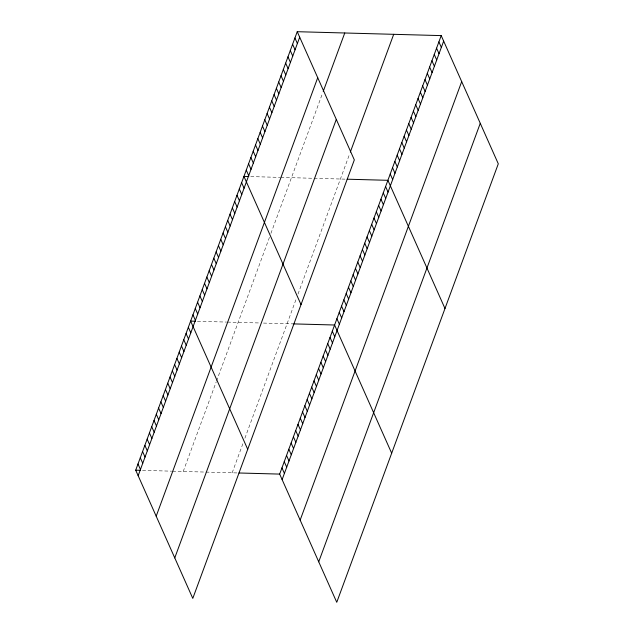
<?xml version="1.0" encoding="UTF-8"?>
<svg xmlns="http://www.w3.org/2000/svg" width="634" height="634" viewBox="0 0 634 634"><rect width="100%" height="100%" fill="white"/><g stroke="black" fill="none" stroke-linecap="round" stroke-linejoin="round"><path stroke-width="0.48" stroke-dasharray="3.17 2.38" d="M183.218 471.474L216.234 381.85M216.566 380.963L269.593 237.005M270.916 233.415L322.571 93.206M232.171 472.805L243.282 442.635M244.914 438.197L296.355 298.551M298.012 294.057L349.667 153.856M250.723 176.585L279.808 177.377M280.783 177.401L347.178 179.2M197.42 321.287L226.504 322.072M227.471 322.104L259.116 322.96M263.49 323.078L293.875 323.903M142.499 470.373L171.584 471.165M172.551 471.189L204.196 472.045M205.947 472.092L238.955 472.988"/><path stroke-width="0.95" d="M297.243 31.7L354.327 159.903L192.791 598.393L135.708 470.19L297.243 31.7L441.209 35.607L498.292 163.81L336.757 602.3L279.673 474.097L441.209 35.607M138.164 475.706L299.7 37.216M156.194 516.195L317.721 77.705M323.229 91.407L344.753 32.992M174.762 557.904L336.297 119.422M350.325 152.057L393.698 34.315M282.13 479.605L443.665 41.123M300.159 520.094L461.695 81.612M318.728 561.811L480.263 123.321M248.782 176.529L243.939 176.403L301.015 304.605M347.178 179.2L387.905 180.31L444.981 308.512M195.478 321.232L190.628 321.105L247.712 449.308M293.875 323.903L334.594 325.004L391.677 453.215M135.708 470.19L140.558 470.317M238.955 472.988L279.673 474.097M438.894 41.899L441.343 47.415M436.572 48.184L439.029 53.7M434.258 54.476L436.715 59.992M431.936 60.769L434.393 66.285M429.622 67.061L432.079 72.577M427.3 73.354L429.757 78.87M424.986 79.646L427.443 85.162M422.664 85.939L425.121 91.454M420.35 92.231L422.807 97.739M418.036 98.516L420.485 104.031M415.714 104.808L418.171 110.324M413.4 111.101L415.856 116.616M411.078 117.393L413.534 122.909M408.764 123.685L411.22 129.201M406.442 129.978L408.898 135.494M404.127 136.27L406.584 141.778M401.805 142.555L404.262 148.071M399.491 148.847L401.948 154.363M397.177 155.14L399.626 160.656M394.855 161.432L397.312 166.948M392.541 167.725L394.99 173.24M390.219 174.017L392.676 179.533M385.583 186.594L388.04 192.11M383.269 192.887L385.726 198.402M380.947 199.179L383.404 204.695M378.633 205.471L381.089 210.987M376.319 211.764L378.767 217.28M294.929 37.992L297.378 43.508M373.997 218.056L376.453 223.572M292.607 44.285L295.064 49.801M371.683 224.349L374.131 229.865M290.293 50.577L292.749 56.085M369.36 230.641L371.817 236.149M287.971 56.862L290.427 62.378M367.046 236.926L369.503 242.442M285.657 63.154L288.113 68.67M364.724 243.218L367.181 248.734M283.335 69.447L285.791 74.963M362.41 249.511L364.867 255.026M281.021 75.739L283.477 81.255M360.088 255.803L362.545 261.319M278.698 82.032L281.155 87.547M357.774 262.096L360.231 267.611M276.384 88.324L278.841 93.84M355.452 268.388L357.909 273.904M274.07 94.617L276.519 100.132M353.138 274.68L355.595 280.188M271.748 100.901L274.205 106.417M350.824 280.965L353.273 286.481M269.434 107.194L271.883 112.709M348.502 287.257L350.959 292.773M267.112 113.486L269.569 119.002M346.188 293.55L348.645 299.066M264.798 119.778L267.255 125.294M343.866 299.842L346.322 305.358M262.476 126.071L264.933 131.587M341.552 306.135L344.008 311.651M260.162 132.363L262.619 137.879M339.23 312.427L341.686 317.943M257.84 138.656L260.297 144.172M336.916 318.72L339.372 324.228M255.526 144.948L257.983 150.456M253.212 151.233L255.661 156.749M332.311 331.217L334.768 336.733M250.89 157.525L253.346 163.041M330.021 337.431L332.478 342.946M248.576 163.818L251.024 169.333M327.73 343.644L330.187 349.16M246.254 170.11L248.71 175.626M325.44 349.857L327.897 355.373M323.158 356.07L325.614 361.586M241.617 182.695L244.074 188.211M320.867 362.276L323.324 367.791M239.303 188.987L241.76 194.495M318.577 368.489L321.034 374.005M236.981 195.272L239.438 200.788M316.287 374.702L318.743 380.218M234.667 201.564L237.124 207.08M314.004 380.915L316.453 386.431M232.345 207.857L234.802 213.373M311.714 387.128L314.171 392.644M230.031 214.149L232.488 219.665M309.424 393.342L311.88 398.857M227.717 220.442L230.166 225.958M307.133 399.555L309.59 405.063M225.395 226.734L227.852 232.25M304.851 405.76L307.3 411.276M223.081 233.027L225.538 238.542M302.561 411.973L305.017 417.489M220.759 239.311L223.216 244.827M300.27 418.186L302.727 423.702M218.445 245.604L220.901 251.119M297.98 424.4L300.437 429.915M216.123 251.896L218.579 257.412M295.698 430.613L298.146 436.129M293.407 436.826L295.864 442.334M213.809 258.189L216.265 263.704M291.117 443.031L293.574 448.547M211.487 264.481L213.943 269.997M288.827 449.244L291.283 454.76M209.172 270.773L211.629 276.289M286.544 455.458L288.993 460.973M206.858 277.066L209.307 282.582M284.254 461.671L286.711 467.187M204.536 283.358L206.993 288.866M281.964 467.884L284.42 473.4M202.222 289.643L204.671 295.159M199.9 295.935L202.357 301.451M197.586 302.228L200.043 307.744M195.264 308.52L197.721 314.036M192.95 314.813L195.407 320.328M188.346 327.318L190.802 332.826M186.055 333.524L188.512 339.039M183.765 339.737L186.222 345.253M181.475 345.95L183.931 351.466M179.192 352.163L181.641 357.679M176.902 358.376L179.359 363.892M174.612 364.59L177.068 370.097M172.321 370.795L174.778 376.311M170.039 377.008L172.488 382.524M167.748 383.221L170.205 388.737M165.458 389.434L167.915 394.95M163.168 395.648L165.625 401.163M160.885 401.861L163.334 407.377M158.595 408.066L161.052 413.582M156.305 414.279L158.762 419.795M154.014 420.493L156.471 426.008M151.732 426.706L154.181 432.222M149.442 432.919L151.898 438.435M147.151 439.132L149.608 444.648M144.861 445.337L147.318 450.853M142.579 451.551L145.028 457.066M140.288 457.764L142.745 463.28M137.998 463.977L140.455 469.493"/></g></svg>
